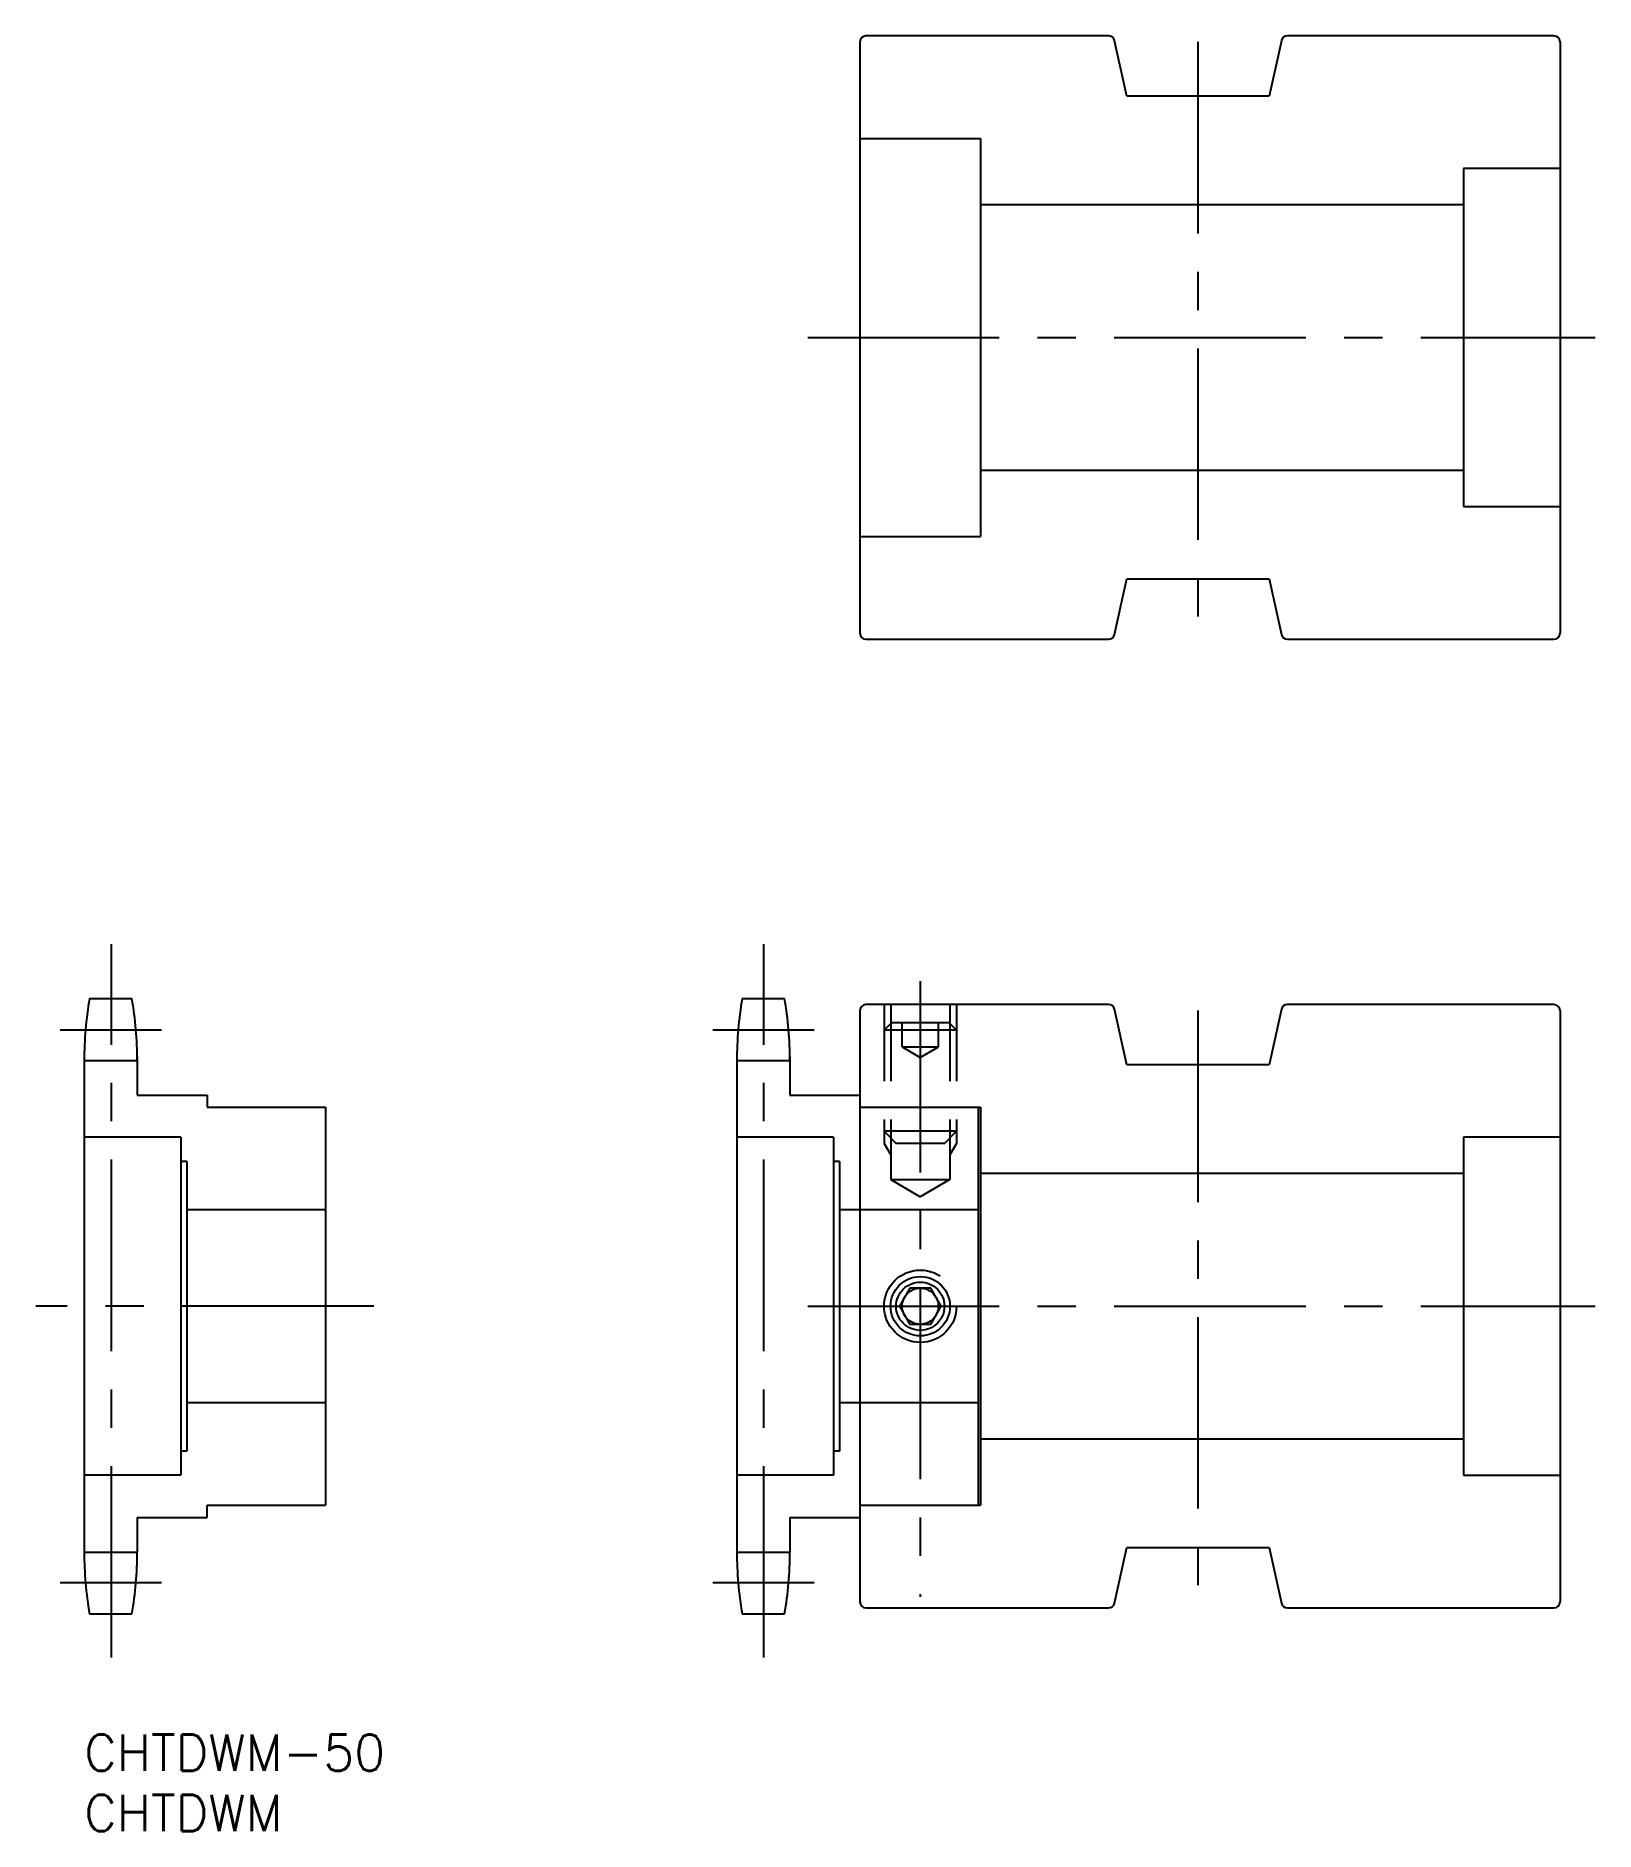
# Model space of a CAD drawing. Extents: x -4 to 125, y -8 to 141.
import ezdxf

# ---------------------------------------------------------------- set-up
doc = ezdxf.new("R2010")
doc.units = 0
doc.header["$LTSCALE"] = 0.5
for name, pattern in [('CENTER', [50.8, 31.75, -6.35, 6.35, -6.35]), ('DASHED', [19.05, 12.7, -6.35]), ('PHANTOM', [63.5, 31.75, -6.35, 6.35, -6.35, 6.35, -6.35])]:
    doc.linetypes.add(name, pattern=pattern)
for name, color, linetype in [('MSM_CENTER', 1, 'CENTER'), ('MSM_CONTINUOUS', 7, 'CONTINUOUS'), ('MSM_DASHED', 4, 'DASHED'), ('MSM_IMAGINARY', 6, 'PHANTOM'), ('MSM_PART_NUMBER', 7, 'CONTINUOUS')]:
    doc.layers.add(name, color=color, linetype=linetype)
doc.styles.get("Standard").update_dxf_attribs({"font": 'txt.shx', "height": 3, "bigfont": 'bigfont.shx'})

msp = doc.modelspace()

# ---------------------------------------------------------------- linework, layer by layer
at = {"layer": 'MSM_CENTER'}
for p, q in [((92.27, 140.29), (92.27, 91.29)), ((59.94, 115.79), (125.17, 115.79)), ((2.25, 6.38), (2.25, 65.5)), ((56.32, 6.38), (56.32, 65.5)), ((69.27, 62.45), (69.27, 11.42)), ((92.27, 60), (92.27, 11)), ((-2, 58.4), (6.4, 58.4)), ((52.07, 58.4), (60.47, 58.4)), ((24, 35.5), (-4, 35.5)), ((59.94, 35.5), (125.17, 35.5)), ((-2, 12.6), (6.4, 12.6)), ((52.07, 12.6), (60.47, 12.6))]:
    msp.add_line(p, q, dxfattribs=at)
at = {"layer": 'MSM_CONTINUOUS'}
for p, q in [((64.27, 140.29), (64.27, 91.29)), ((84.87, 140.79), (64.77, 140.79)), ((86.37, 135.79), (85.36, 140.39)), ((99.19, 140.39), (98.17, 135.79)), ((121.77, 140.79), (99.68, 140.79)), ((122.27, 140.29), (122.27, 91.29)), ((98.17, 135.79), (86.37, 135.79)), ((64.27, 132.29), (74.27, 132.29)), ((74.27, 132.29), (74.27, 99.29)), ((122.27, 129.79), (114.27, 129.79)), ((114.27, 129.79), (114.27, 101.79)), ((114.27, 126.79), (74.27, 126.79)), ((74.27, 104.79), (114.27, 104.79)), ((114.27, 101.79), (122.27, 101.79)), ((64.27, 99.29), (74.27, 99.29)), ((85.36, 91.18), (86.37, 95.79)), ((86.37, 95.79), (98.17, 95.79)), ((98.17, 95.79), (99.19, 91.18)), ((64.77, 90.79), (84.87, 90.79)), ((99.68, 90.79), (121.77, 90.79)), ((64.27, 60), (64.27, 11)), ((84.87, 60.5), (64.77, 60.5)), ((86.37, 55.5), (85.36, 60.11)), ((99.19, 60.11), (98.17, 55.5)), ((121.77, 60.5), (99.68, 60.5)), ((122.27, 60), (122.27, 11)), ((98.17, 55.5), (86.37, 55.5)), ((64.27, 52), (74.27, 52)), ((74.27, 52), (74.27, 19)), ((122.27, 49.5), (114.27, 49.5)), ((114.27, 49.5), (114.27, 21.5)), ((114.27, 46.5), (74.27, 46.5)), ((74.27, 24.5), (114.27, 24.5)), ((114.27, 21.5), (122.27, 21.5)), ((4.4, 18), (10.01, 18)), ((58.47, 18), (64.08, 18)), ((64.27, 19), (73.57, 19)), ((64.27, 19), (74.27, 19)), ((85.36, 10.89), (86.37, 15.5)), ((86.37, 15.5), (98.17, 15.5)), ((98.17, 15.5), (99.19, 10.89)), ((64.77, 10.5), (84.87, 10.5)), ((99.68, 10.5), (121.77, 10.5))]:
    msp.add_line(p, q, dxfattribs=at)
at = {"layer": 'MSM_CONTINUOUS', "linetype": 'CONTINUOUS'}
for p, q in [((0.44, 61), (3.96, 61)), ((54.52, 61), (58.03, 61)), ((0, 55.86), (0, 15.13)), ((0, 55.86), (4.4, 55.86)), ((4.4, 56.2), (4.4, 53)), ((54.07, 55.86), (54.07, 15.13)), ((54.07, 55.86), (58.47, 55.86)), ((58.47, 56.2), (58.47, 53)), ((4.4, 53), (10.2, 53)), ((10.2, 53), (10.2, 52)), ((58.47, 53), (64.27, 53)), ((64.27, 53), (64.27, 52)), ((10.2, 52), (20, 52)), ((20, 52), (20, 19)), ((64.27, 52), (74.07, 52)), ((74.07, 52), (74.07, 19)), ((8, 49.5), (0, 49.5)), ((8, 49.5), (8, 21.5)), ((62.07, 49.5), (54.07, 49.5)), ((62.07, 49.5), (62.07, 21.5)), ((8.5, 47.5), (8, 47.5)), ((8.5, 47.5), (8.5, 23.5)), ((62.57, 47.5), (62.07, 47.5)), ((62.57, 47.5), (62.57, 23.5)), ((20, 43.5), (8.5, 43.5)), ((74.07, 43.5), (62.57, 43.5)), ((20, 27.5), (8.5, 27.5)), ((74.07, 27.5), (62.57, 27.5)), ((8.5, 23.5), (8, 23.5)), ((62.57, 23.5), (62.07, 23.5)), ((8, 21.5), (0, 21.5)), ((62.07, 21.5), (54.07, 21.5)), ((4.4, 18), (10.2, 18)), ((4.4, 18), (4.4, 15.13)), ((10.2, 19), (20, 19)), ((10.2, 18), (10.2, 19)), ((58.47, 18), (64.28, 18)), ((58.47, 18), (58.47, 15.13)), ((64.28, 19), (74.07, 19)), ((64.28, 18), (64.28, 19)), ((0, 15.13), (4.4, 15.13)), ((54.07, 15.13), (58.47, 15.13)), ((0.44, 10), (3.96, 10)), ((54.52, 10), (58.03, 10))]:
    msp.add_line(p, q, dxfattribs=at)
at = {"layer": 'MSM_CONTINUOUS'}
for centre, start, end in [((64.77, 140.29), 90, 180), ((84.87, 140.29), 12.4074, 90), ((99.68, 140.29), 90, 167.5926), ((121.77, 140.29), 0, 90), ((64.77, 91.29), 180, 270), ((84.87, 91.29), 270, 347.5926), ((99.68, 91.29), 192.4074, 270), ((121.77, 91.29), 270, 0), ((64.77, 60), 90, 180), ((84.87, 60), 12.4074, 90), ((99.68, 60), 90, 167.5926), ((121.77, 60), 0, 90), ((64.77, 11), 180, 270), ((84.87, 11), 270, 347.5926), ((99.68, 11), 192.4074, 270), ((121.77, 11), 270, 0)]:
    msp.add_arc(centre, 0.5, start, end, dxfattribs=at)
at = {"layer": 'MSM_CONTINUOUS', "linetype": 'CONTINUOUS'}
for centre, start, end in [((30, 55.86), 170.1432, 180), ((-25.6, 55.86), 0, 9.8568), ((84.07, 55.86), 170.1432, 180), ((28.47, 55.86), 0, 9.8568), ((30, 15.13), 180, 189.8557), ((-25.6, 15.13), 350.1443, 0), ((84.07, 15.13), 180, 189.8557), ((28.47, 15.13), 350.1443, 0)]:
    msp.add_arc(centre, 30, start, end, dxfattribs=at)
at = {"layer": 'MSM_DASHED'}
for p, q in [((66.27, 60.5), (66.27, 49)), ((66.82, 60.5), (66.82, 46)), ((71.73, 60.5), (71.73, 46)), ((72.27, 60.5), (72.27, 49)), ((66.89, 59), (66.27, 58.39)), ((72.27, 58.39), (66.27, 58.39)), ((71.66, 59), (66.89, 59)), ((67.77, 57), (67.77, 59)), ((70.77, 57), (70.77, 59)), ((72.27, 58.39), (71.66, 59)), ((67.77, 57), (70.77, 57)), ((67.77, 57), (69.27, 56.13)), ((69.27, 56.13), (70.77, 57)), ((66.27, 50), (67.27, 49)), ((72.27, 50), (66.27, 50)), ((71.27, 49), (72.27, 50)), ((66.27, 49), (66.82, 48.06)), ((71.27, 49), (67.27, 49)), ((71.27, 49), (67.27, 49)), ((72.27, 49), (71.73, 48.06)), ((66.82, 46), (71.73, 46)), ((66.82, 46), (69.27, 44.58)), ((71.73, 46), (69.27, 44.58))]:
    msp.add_line(p, q, dxfattribs=at)
at = {"layer": 'MSM_IMAGINARY'}
for p, q in [((68.41, 37), (67.54, 35.5)), ((70.14, 37), (68.41, 37)), ((71.01, 35.5), (70.14, 37)), ((67.54, 35.5), (68.41, 34)), ((70.14, 34), (71.01, 35.5)), ((70.14, 34), (68.41, 34))]:
    msp.add_line(p, q, dxfattribs=at)
for radius in [3, 2.46, 2, 1.5]:
    msp.add_circle((69.27, 35.5), radius, dxfattribs=at)

# ---------------------------------------------------------------- texts
at = {"layer": 'MSM_PART_NUMBER'}
for s, p in [('CHTDWM-50', (0, -3)), ('CHTDWM', (0, -8))]:
    msp.add_text(s, height=3, dxfattribs=at).set_placement(p)

doc.saveas('drawing.dxf')
